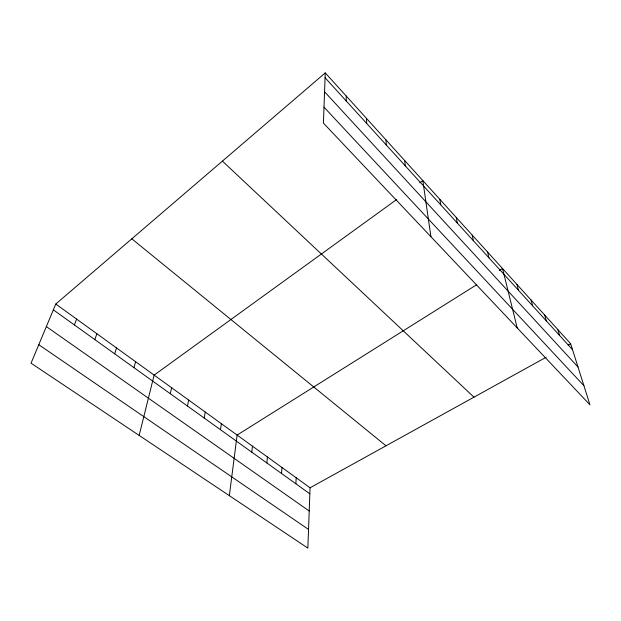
<?xml version="1.0" encoding="UTF-8"?>
<svg xmlns="http://www.w3.org/2000/svg" width="621" height="621" viewBox="0 0 621 621"><rect width="100%" height="100%" fill="white"/><g stroke="black" fill="none" stroke-linecap="round" stroke-linejoin="round"><path stroke-width="0.93" d="M55.781 304.034L310.065 487.788L307.853 548.11L31.05 363.192L55.781 304.034L325.257 72.89L570.645 343.708L589.95 404.814L323.417 123.09L325.257 72.89M295.868 483.775L296.186 477.759M281.546 473.497L281.973 467.481M266.859 462.971L267.395 456.955M251.8 452.166L252.452 446.15M229.335 495.659L237.121 435.073L476.664 284.728M220.486 429.709L221.386 423.708M204.208 418.034L205.24 412.041M187.488 406.041L188.66 400.056M170.309 393.722L171.629 387.752M139.151 435.406L154.132 375.107L396.687 199.496M133.942 367.648L135.595 361.709M114.683 353.83L116.515 347.923M94.85 339.609L96.868 333.725M74.419 324.954L76.631 319.109M419.757 182.791L422.823 180.571L430.927 236.733M499.284 270.531L502.513 268.513L517.215 327.935M310.065 487.788L546.185 357.23M568.106 345.113L570.645 343.708M38.781 344.702L308.536 529.457M46.35 326.584L309.211 511.005M53.352 309.848L309.84 493.796M131.807 238.821L385.998 445.8M222.403 161.111L473.963 397.168M323.999 107.154L583.926 385.734M324.566 91.761L578.011 367.027M325.078 77.718L572.546 349.716M557.821 329.557L559.637 335.534M544.609 314.979L546.348 320.925M531.002 299.959L532.647 305.866M516.975 284.472L518.519 290.333M487.586 252.041L488.913 257.793M472.177 235.033L473.381 240.723M456.264 217.474L457.343 223.094M439.823 199.333L440.763 204.868M404.698 160.567L405.319 165.916M385.913 139.834L386.363 145.073M366.444 118.339L366.693 123.463M346.239 96.038L346.277 101.021"/></g></svg>
